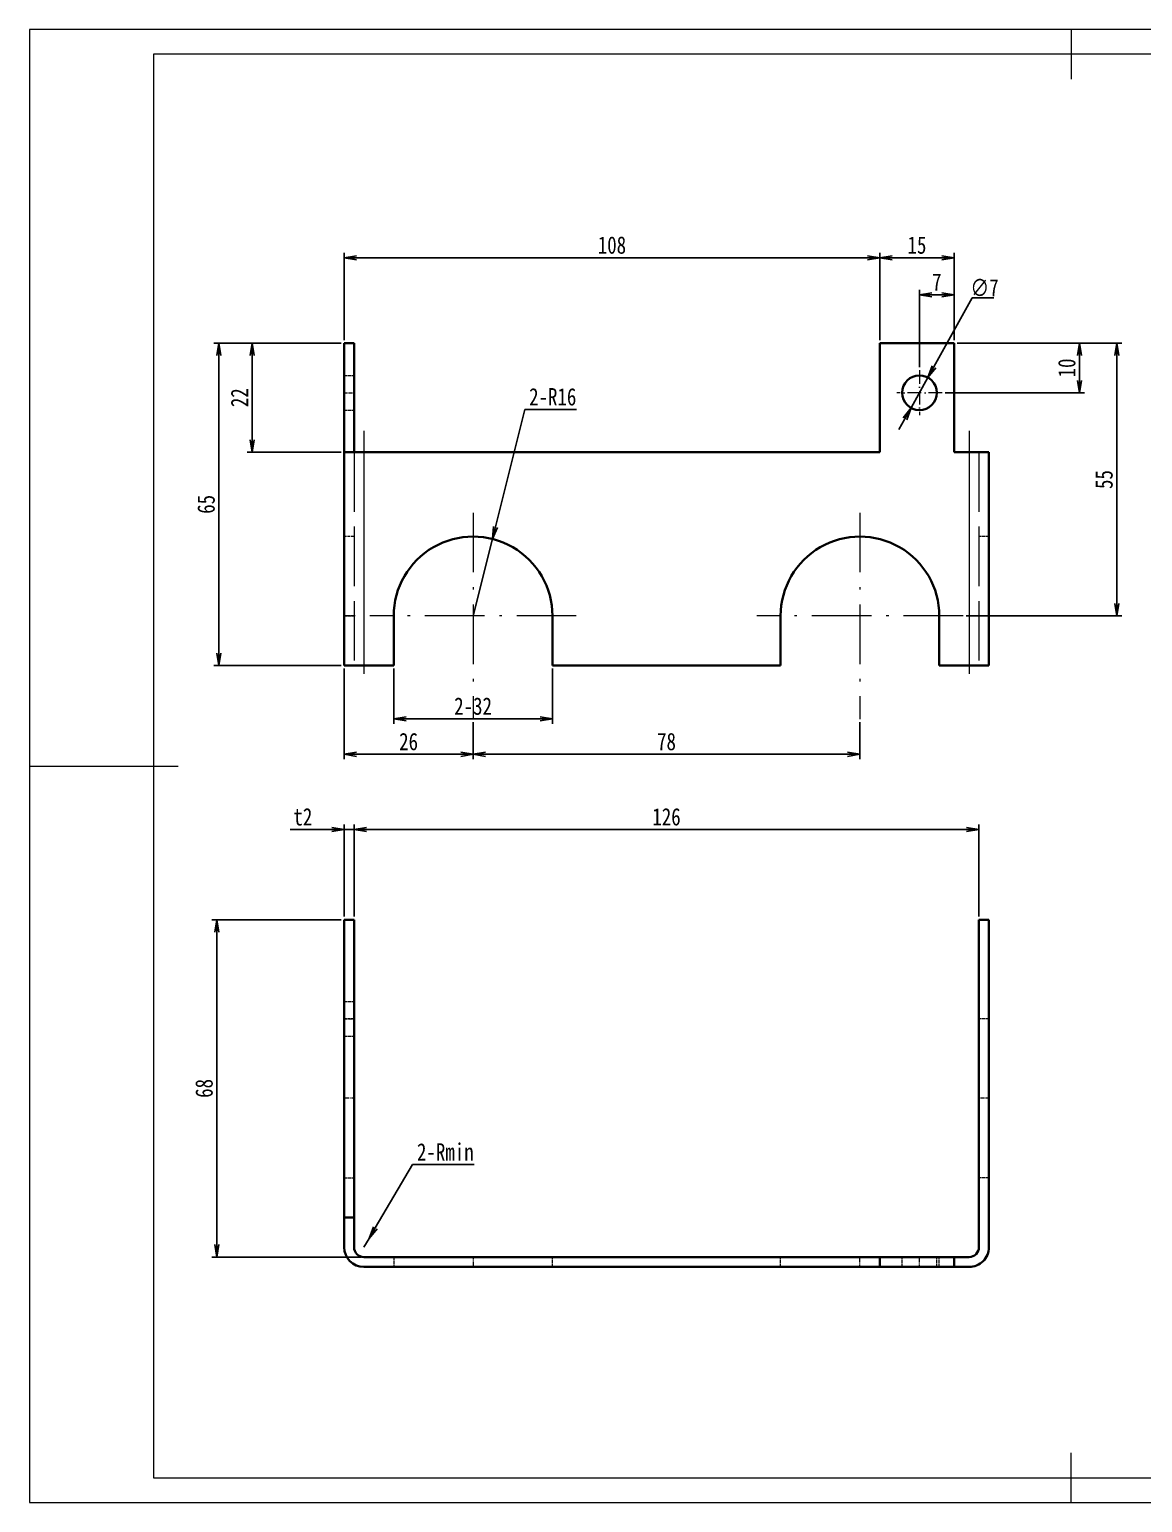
# Model space of a CAD drawing. Header units: millimetres. Extents: x -15766 to 80009, y -9701 to 15159.
# Drawn here: x 6592.2 to 6816.6, y 13253.7 to 13550.7 of the extents above; entities that cross this region are included whole.
import ezdxf

# ---------------------------------------------------------------- set-up
doc = ezdxf.new("R2010")
doc.units = ezdxf.units.MM
for name, pattern in [('CENTER-HOKUTO_1', [16, 13, -1, 1, -1]), ('DASHDOT', [18.5, 12, -3, 0.5, -3]), ('DASHED', [15, 12, -3]), ('HIDDEN-HOKUTO_1', [2, 1, -1])]:
    doc.linetypes.add(name, pattern=pattern)
doc.layers.get('DEFPOINTS').update_dxf_attribs({"lineweight": 18})
for name, color, linetype, lineweight in [('AM_7', 2, 'CENTER-HOKUTO_1', 18), ('AM_HID', 1, 'HIDDEN-HOKUTO_1', 18), ('AM_VIS', 7, 'Continuous', 18), ('CDRAFT0', 7, 'Continuous', 18), ('title_frame', 7, 'Continuous', 18), ('word_dim', 9, 'Continuous', 18), ('粗实线层_1', 7, 'Continuous', 15)]:
    doc.layers.add(name, color=color, linetype=linetype, lineweight=lineweight)
doc.styles.add('DIM', font='', dxfattribs={"width": 0.8})
doc.styles.get('DIM').set_extended_font_data('NSimSun')
doc.dimstyles.new('1-1$0', dxfattribs={"dimtxt": 3.5, "dimasz": 2.5, "dimexe": 1, "dimexo": 0.625, "dimgap": 0.8, "dimtad": 1, "dimdsep": 46, "dimtxsty": 'DIM', "dimblk": 'OPEN', "dimcen": 0, "dimdle": 5, "dimclrd": 256, "dimclre": 256, "dimclrt": 3, "dimazin": 3, "dimtfac": 0.5, "dimtmove": 0, "dimatfit": 3, "dimldrblk": 'OPEN', "dimfxl": 0, "dimtolj": 1, "dimarcsym": 0})
doc.dimstyles.new('1-1$3', dxfattribs={"dimtxt": 3.5, "dimasz": 2.5, "dimexe": 1, "dimexo": 0.625, "dimgap": 0.3, "dimtad": 1, "dimtih": 1, "dimtoh": 1, "dimdsep": 46, "dimtxsty": 'DIM', "dimblk": 'OPEN', "dimcen": 0, "dimdle": 5, "dimclrd": 256, "dimclre": 256, "dimclrt": 3, "dimazin": 3, "dimtfac": 0.5, "dimtmove": 0, "dimatfit": 3, "dimldrblk": 'OPEN', "dimfxl": 0, "dimtolj": 1, "dimarcsym": 0})
doc.dimstyles.new('1-1$4', dxfattribs={"dimtxt": 3.5, "dimasz": 2.5, "dimexe": 1, "dimexo": 0.625, "dimgap": 0.8, "dimtad": 1, "dimtih": 1, "dimtoh": 1, "dimzin": 12, "dimdsep": 46, "dimtxsty": 'DIM', "dimblk": 'OPEN', "dimcen": 0, "dimdle": 5, "dimclrd": 256, "dimclre": 256, "dimclrt": 3, "dimazin": 3, "dimtfac": 0.5, "dimtmove": 0, "dimatfit": 3, "dimldrblk": 'OPEN', "dimfxl": 0, "dimtolj": 1, "dimarcsym": 0})

# ---------------------------------------------------------------- blocks, each defined once
blk = doc.blocks.new('*X586')
at = {"layer": 'CDRAFT0'}
for p, q in [((420, 297), (0, 297)), ((0, 297), (0, 0)), ((0, 0), (420, 0))]:
    blk.add_line(p, q, dxfattribs=at)
at = {"layer": '粗实线层_1'}
for p, q in [((210, 297), (210, 287)), ((415, 292), (25, 292)), ((25, 292), (25, 5)), ((0, 148.5), (30, 148.5)), ((210, 0), (210, 10)), ((25, 5), (415, 5))]:
    blk.add_line(p, q, dxfattribs=at)
blk = doc.blocks.new('_OPEN')
at = {"color": 0, "linetype": 'ByBlock', "lineweight": -2}
for p, q in [((-1, 0.166667), (0, 0)), ((-1, -0.166667), (0, 0)), ((0, 0), (-1, 0))]:
    blk.add_line(p, q, dxfattribs=at)
blk = doc.blocks.new('*D866')
at = {"layer": 'DEFPOINTS', "color": 0, "transparency": 16777216}
for p in [(6655.67, 13371.23), (6630, 13303.23), (6659.67, 13303.23)]:
    blk.add_point(p, dxfattribs=at)
at = {"layer": 'word_dim', "linetype": 'Continuous', "lineweight": -2, "transparency": 16777216}
for p, q in [((6655.05, 13371.23), (6629, 13371.23)), ((6630, 13368.73), (6630, 13305.73)), ((6659.05, 13303.23), (6629, 13303.23))]:
    blk.add_line(p, q, dxfattribs=at)
at = {"layer": 'word_dim', "lineweight": -2, "transparency": 16777216, "xscale": 2.5, "yscale": 2.5, "zscale": 2.5}
for p, rotation in [((6630, 13371.23), 90), ((6630, 13303.23), 270)]:
    blk.add_blockref('_OPEN', p, dxfattribs=dict(at, rotation=rotation))
at = {"layer": 'word_dim', "color": 3, "transparency": 16777216, "insert": (6627.45, 13337.23), "char_height": 3.5, "attachment_point": 5, "rotation": 90, "style": 'DIM'}
blk.add_mtext('\\A1;68', dxfattribs=at)
blk = doc.blocks.new('*D867')
at = {"layer": 'DEFPOINTS', "color": 0, "transparency": 16777216}
for p in [(6657.67, 13389.42), (6655.67, 13371.23), (6657.67, 13371.23)]:
    blk.add_point(p, dxfattribs=at)
at = {"layer": 'word_dim', "linetype": 'Continuous', "lineweight": -2, "transparency": 16777216}
for p, q in [((6653.17, 13389.42), (6644.8, 13389.42)), ((6655.67, 13371.86), (6655.67, 13390.42)), ((6657.67, 13389.42), (6655.67, 13389.42)), ((6657.67, 13371.86), (6657.67, 13390.42)), ((6660.17, 13389.42), (6662.67, 13389.42))]:
    blk.add_line(p, q, dxfattribs=at)
at = {"layer": 'word_dim', "lineweight": -2, "transparency": 16777216, "xscale": 2.5, "yscale": 2.5, "zscale": 2.5}
blk.add_blockref('_OPEN', (6655.67, 13389.42), dxfattribs=at)
at = {"layer": 'word_dim', "lineweight": -2, "transparency": 16777216, "xscale": 2.5, "yscale": 2.5, "zscale": 2.5, "rotation": 180}
blk.add_blockref('_OPEN', (6657.67, 13389.42), dxfattribs=at)
at = {"layer": 'word_dim', "color": 3, "transparency": 16777216, "insert": (6647.35, 13391.97), "char_height": 3.5, "attachment_point": 5, "style": 'DIM'}
blk.add_mtext('\\A1;t2', dxfattribs=at)
blk = doc.blocks.new('*D868')
at = {"layer": 'DEFPOINTS', "color": 0, "transparency": 16777216}
for p in [(6783.67, 13389.42), (6657.67, 13371.23), (6783.67, 13371.23)]:
    blk.add_point(p, dxfattribs=at)
at = {"layer": 'word_dim', "linetype": 'Continuous', "lineweight": -2, "transparency": 16777216}
for p, q in [((6657.67, 13371.86), (6657.67, 13390.42)), ((6660.17, 13389.42), (6781.17, 13389.42)), ((6783.67, 13371.86), (6783.67, 13390.42))]:
    blk.add_line(p, q, dxfattribs=at)
at = {"layer": 'word_dim', "lineweight": -2, "transparency": 16777216, "xscale": 2.5, "yscale": 2.5, "zscale": 2.5, "rotation": 180}
blk.add_blockref('_OPEN', (6657.67, 13389.42), dxfattribs=at)
at = {"layer": 'word_dim', "lineweight": -2, "transparency": 16777216, "xscale": 2.5, "yscale": 2.5, "zscale": 2.5}
blk.add_blockref('_OPEN', (6783.67, 13389.42), dxfattribs=at)
at = {"layer": 'word_dim', "color": 3, "transparency": 16777216, "insert": (6720.67, 13391.97), "char_height": 3.5, "attachment_point": 5, "style": 'DIM'}
blk.add_mtext('\\A1;126', dxfattribs=at)
blk = doc.blocks.new('*D627')
at = {"layer": 'DEFPOINTS', "color": 0, "transparency": 16777216}
for p in [(6660.69, 13306.96), (6659.67, 13305.23)]:
    blk.add_point(p, dxfattribs=at)
at = {"layer": 'word_dim', "linetype": 'Continuous', "lineweight": -2, "transparency": 16777216}
for p, q in [((6669.43, 13321.87), (6661.95, 13309.11)), ((6681.88, 13321.87), (6669.43, 13321.87)), ((6659.67, 13305.23), (6660.69, 13306.96))]:
    blk.add_line(p, q, dxfattribs=at)
at = {"layer": 'word_dim', "lineweight": -2, "transparency": 16777216, "xscale": 2.5, "yscale": 2.5, "zscale": 2.5, "rotation": 239.6135196290351}
blk.add_blockref('_OPEN', (6660.69, 13306.96), dxfattribs=at)
at = {"layer": 'word_dim', "color": 3, "transparency": 16777216, "insert": (6676.07, 13324.42), "char_height": 3.5, "attachment_point": 5, "style": 'DIM'}
blk.add_mtext('\\A1;2-Rmin', dxfattribs=at)
blk = doc.blocks.new('*D869')
at = {"layer": 'DEFPOINTS', "color": 0, "transparency": 16777216}
for p in [(6630.41, 13487.49), (6655.67, 13487.49), (6655.67, 13422.49)]:
    blk.add_point(p, dxfattribs=at)
at = {"layer": 'word_dim', "linetype": 'Continuous', "lineweight": -2, "transparency": 16777216}
for p, q in [((6655.05, 13487.49), (6629.41, 13487.49)), ((6630.41, 13424.99), (6630.41, 13484.99)), ((6655.05, 13422.49), (6629.41, 13422.49))]:
    blk.add_line(p, q, dxfattribs=at)
at = {"layer": 'word_dim', "lineweight": -2, "transparency": 16777216, "xscale": 2.5, "yscale": 2.5, "zscale": 2.5}
for p, rotation in [((6630.41, 13487.49), 90), ((6630.41, 13422.49), 270)]:
    blk.add_blockref('_OPEN', p, dxfattribs=dict(at, rotation=rotation))
at = {"layer": 'word_dim', "color": 3, "transparency": 16777216, "insert": (6627.86, 13454.99), "char_height": 3.5, "attachment_point": 5, "rotation": 90, "style": 'DIM'}
blk.add_mtext('\\A1;65', dxfattribs=at)
blk = doc.blocks.new('*D870')
at = {"layer": 'DEFPOINTS', "color": 0, "transparency": 16777216}
for p in [(6655.67, 13487.49), (6637.13, 13465.49), (6655.67, 13465.49)]:
    blk.add_point(p, dxfattribs=at)
at = {"layer": 'word_dim', "linetype": 'Continuous', "lineweight": -2, "transparency": 16777216}
for p, q in [((6655.05, 13487.49), (6636.13, 13487.49)), ((6637.13, 13484.99), (6637.13, 13467.99)), ((6655.05, 13465.49), (6636.13, 13465.49))]:
    blk.add_line(p, q, dxfattribs=at)
at = {"layer": 'word_dim', "lineweight": -2, "transparency": 16777216, "xscale": 2.5, "yscale": 2.5, "zscale": 2.5}
for p, rotation in [((6637.13, 13487.49), 90), ((6637.13, 13465.49), 270)]:
    blk.add_blockref('_OPEN', p, dxfattribs=dict(at, rotation=rotation))
at = {"layer": 'word_dim', "color": 3, "transparency": 16777216, "insert": (6634.58, 13476.49), "char_height": 3.5, "attachment_point": 5, "rotation": 90, "style": 'DIM'}
blk.add_mtext('\\A1;22', dxfattribs=at)
blk = doc.blocks.new('*D871')
at = {"layer": 'DEFPOINTS', "color": 0, "transparency": 16777216}
for p in [(6763.67, 13504.69), (6655.67, 13487.49), (6763.67, 13487.49)]:
    blk.add_point(p, dxfattribs=at)
at = {"layer": 'word_dim', "linetype": 'Continuous', "lineweight": -2, "transparency": 16777216}
for p, q in [((6655.67, 13488.12), (6655.67, 13505.69)), ((6658.17, 13504.69), (6761.17, 13504.69)), ((6763.67, 13488.12), (6763.67, 13505.69))]:
    blk.add_line(p, q, dxfattribs=at)
at = {"layer": 'word_dim', "lineweight": -2, "transparency": 16777216, "xscale": 2.5, "yscale": 2.5, "zscale": 2.5, "rotation": 180}
blk.add_blockref('_OPEN', (6655.67, 13504.69), dxfattribs=at)
at = {"layer": 'word_dim', "lineweight": -2, "transparency": 16777216, "xscale": 2.5, "yscale": 2.5, "zscale": 2.5}
blk.add_blockref('_OPEN', (6763.67, 13504.69), dxfattribs=at)
at = {"layer": 'word_dim', "color": 3, "transparency": 16777216, "insert": (6709.67, 13507.24), "char_height": 3.5, "attachment_point": 5, "style": 'DIM'}
blk.add_mtext('\\A1;108', dxfattribs=at)
blk = doc.blocks.new('*D872')
at = {"layer": 'DEFPOINTS', "color": 0, "transparency": 16777216}
for p in [(6778.67, 13504.69), (6763.67, 13487.49), (6778.67, 13487.49)]:
    blk.add_point(p, dxfattribs=at)
at = {"layer": 'word_dim', "linetype": 'Continuous', "lineweight": -2, "transparency": 16777216}
for p, q in [((6763.67, 13488.12), (6763.67, 13505.69)), ((6766.17, 13504.69), (6776.17, 13504.69)), ((6778.67, 13488.12), (6778.67, 13505.69))]:
    blk.add_line(p, q, dxfattribs=at)
at = {"layer": 'word_dim', "lineweight": -2, "transparency": 16777216, "xscale": 2.5, "yscale": 2.5, "zscale": 2.5, "rotation": 180}
blk.add_blockref('_OPEN', (6763.67, 13504.69), dxfattribs=at)
at = {"layer": 'word_dim', "lineweight": -2, "transparency": 16777216, "xscale": 2.5, "yscale": 2.5, "zscale": 2.5}
blk.add_blockref('_OPEN', (6778.67, 13504.69), dxfattribs=at)
at = {"layer": 'word_dim', "color": 3, "transparency": 16777216, "insert": (6771.17, 13507.24), "char_height": 3.5, "attachment_point": 5, "style": 'DIM'}
blk.add_mtext('\\A1;15', dxfattribs=at)
blk = doc.blocks.new('*D873')
at = {"layer": 'DEFPOINTS', "color": 0, "transparency": 16777216}
for p in [(6778.67, 13487.49), (6776.22, 13477.49), (6803.94, 13477.49)]:
    blk.add_point(p, dxfattribs=at)
at = {"layer": 'word_dim', "linetype": 'Continuous', "lineweight": -2, "transparency": 16777216}
for p, q in [((6779.3, 13487.49), (6804.94, 13487.49)), ((6803.94, 13484.99), (6803.94, 13479.99)), ((6776.85, 13477.49), (6804.94, 13477.49))]:
    blk.add_line(p, q, dxfattribs=at)
at = {"layer": 'word_dim', "lineweight": -2, "transparency": 16777216, "xscale": 2.5, "yscale": 2.5, "zscale": 2.5}
for p, rotation in [((6803.94, 13487.49), 90), ((6803.94, 13477.49), 270)]:
    blk.add_blockref('_OPEN', p, dxfattribs=dict(at, rotation=rotation))
at = {"layer": 'word_dim', "color": 3, "transparency": 16777216, "insert": (6801.39, 13482.49), "char_height": 3.5, "attachment_point": 5, "rotation": 90, "style": 'DIM'}
blk.add_mtext('\\A1;10', dxfattribs=at)
blk = doc.blocks.new('*D874')
at = {"layer": 'DEFPOINTS', "color": 0, "transparency": 16777216}
for p in [(6771.67, 13497.24), (6778.67, 13487.49), (6771.67, 13482.04)]:
    blk.add_point(p, dxfattribs=at)
at = {"layer": 'word_dim', "linetype": 'Continuous', "lineweight": -2, "transparency": 16777216}
for p, q in [((6771.67, 13482.67), (6771.67, 13498.24)), ((6776.17, 13497.24), (6774.17, 13497.24)), ((6778.67, 13488.12), (6778.67, 13498.24))]:
    blk.add_line(p, q, dxfattribs=at)
at = {"layer": 'word_dim', "lineweight": -2, "transparency": 16777216, "xscale": 2.5, "yscale": 2.5, "zscale": 2.5, "rotation": 180}
blk.add_blockref('_OPEN', (6771.67, 13497.24), dxfattribs=at)
at = {"layer": 'word_dim', "lineweight": -2, "transparency": 16777216, "xscale": 2.5, "yscale": 2.5, "zscale": 2.5}
blk.add_blockref('_OPEN', (6778.67, 13497.24), dxfattribs=at)
at = {"layer": 'word_dim', "color": 3, "transparency": 16777216, "insert": (6775.17, 13499.79), "char_height": 3.5, "attachment_point": 5, "style": 'DIM'}
blk.add_mtext('\\A1;7', dxfattribs=at)
blk = doc.blocks.new('*D875')
at = {"layer": 'DEFPOINTS', "color": 0, "transparency": 16777216}
for p in [(6655.67, 13422.49), (6681.67, 13411.69), (6681.67, 13404.59)]:
    blk.add_point(p, dxfattribs=at)
at = {"layer": 'word_dim', "linetype": 'Continuous', "lineweight": -2, "transparency": 16777216}
for p, q in [((6655.67, 13421.87), (6655.67, 13403.59)), ((6681.67, 13411.07), (6681.67, 13403.59)), ((6658.17, 13404.59), (6679.17, 13404.59))]:
    blk.add_line(p, q, dxfattribs=at)
at = {"layer": 'word_dim', "lineweight": -2, "transparency": 16777216, "xscale": 2.5, "yscale": 2.5, "zscale": 2.5, "rotation": 180}
blk.add_blockref('_OPEN', (6655.67, 13404.59), dxfattribs=at)
at = {"layer": 'word_dim', "lineweight": -2, "transparency": 16777216, "xscale": 2.5, "yscale": 2.5, "zscale": 2.5}
blk.add_blockref('_OPEN', (6681.67, 13404.59), dxfattribs=at)
at = {"layer": 'word_dim', "color": 3, "transparency": 16777216, "insert": (6668.67, 13407.14), "char_height": 3.5, "attachment_point": 5, "style": 'DIM'}
blk.add_mtext('\\A1;26', dxfattribs=at)
blk = doc.blocks.new('*D876')
at = {"layer": 'DEFPOINTS', "color": 0, "transparency": 16777216}
for p in [(6681.67, 13411.69), (6759.67, 13411.69), (6759.67, 13404.59)]:
    blk.add_point(p, dxfattribs=at)
at = {"layer": 'word_dim', "linetype": 'Continuous', "lineweight": -2, "transparency": 16777216}
for p, q in [((6681.67, 13411.07), (6681.67, 13403.59)), ((6759.67, 13411.07), (6759.67, 13403.59)), ((6684.17, 13404.59), (6757.17, 13404.59))]:
    blk.add_line(p, q, dxfattribs=at)
at = {"layer": 'word_dim', "lineweight": -2, "transparency": 16777216, "xscale": 2.5, "yscale": 2.5, "zscale": 2.5, "rotation": 180}
blk.add_blockref('_OPEN', (6681.67, 13404.59), dxfattribs=at)
at = {"layer": 'word_dim', "lineweight": -2, "transparency": 16777216, "xscale": 2.5, "yscale": 2.5, "zscale": 2.5}
blk.add_blockref('_OPEN', (6759.67, 13404.59), dxfattribs=at)
at = {"layer": 'word_dim', "color": 3, "transparency": 16777216, "insert": (6720.67, 13407.14), "char_height": 3.5, "attachment_point": 5, "style": 'DIM'}
blk.add_mtext('\\A1;78', dxfattribs=at)
blk = doc.blocks.new('*D877')
at = {"layer": 'DEFPOINTS', "color": 0, "transparency": 16777216}
for p in [(6778.67, 13487.49), (6780.47, 13432.49), (6811.45, 13432.49)]:
    blk.add_point(p, dxfattribs=at)
at = {"layer": 'word_dim', "linetype": 'Continuous', "lineweight": -2, "transparency": 16777216}
for p, q in [((6779.3, 13487.49), (6812.45, 13487.49)), ((6811.45, 13484.99), (6811.45, 13434.99)), ((6781.1, 13432.49), (6812.45, 13432.49))]:
    blk.add_line(p, q, dxfattribs=at)
at = {"layer": 'word_dim', "lineweight": -2, "transparency": 16777216, "xscale": 2.5, "yscale": 2.5, "zscale": 2.5}
for p, rotation in [((6811.45, 13487.49), 90), ((6811.45, 13432.49), 270)]:
    blk.add_blockref('_OPEN', p, dxfattribs=dict(at, rotation=rotation))
at = {"layer": 'word_dim', "color": 3, "transparency": 16777216, "insert": (6808.9, 13459.99), "char_height": 3.5, "attachment_point": 5, "rotation": 90, "style": 'DIM'}
blk.add_mtext('\\A1;55', dxfattribs=at)
blk = doc.blocks.new('*D884')
at = {"layer": 'DEFPOINTS', "color": 0, "transparency": 16777216}
for p in [(6665.67, 13422.49), (6697.67, 13422.49), (6697.67, 13411.73)]:
    blk.add_point(p, dxfattribs=at)
at = {"layer": 'word_dim', "linetype": 'Continuous', "lineweight": -2, "transparency": 16777216}
for p, q in [((6665.67, 13421.87), (6665.67, 13410.73)), ((6697.67, 13421.87), (6697.67, 13410.73)), ((6668.17, 13411.73), (6695.17, 13411.73))]:
    blk.add_line(p, q, dxfattribs=at)
at = {"layer": 'word_dim', "lineweight": -2, "transparency": 16777216, "xscale": 2.5, "yscale": 2.5, "zscale": 2.5, "rotation": 180}
blk.add_blockref('_OPEN', (6665.67, 13411.73), dxfattribs=at)
at = {"layer": 'word_dim', "lineweight": -2, "transparency": 16777216, "xscale": 2.5, "yscale": 2.5, "zscale": 2.5}
blk.add_blockref('_OPEN', (6697.67, 13411.73), dxfattribs=at)
at = {"layer": 'word_dim', "color": 3, "transparency": 16777216, "insert": (6681.67, 13414.28), "char_height": 3.5, "attachment_point": 5, "style": 'DIM'}
blk.add_mtext('\\A1;2-32', dxfattribs=at)
blk = doc.blocks.new('*D628')
at = {"layer": 'DEFPOINTS', "color": 0, "transparency": 16777216}
for p in [(6685.57, 13448.01), (6681.67, 13432.49)]:
    blk.add_point(p, dxfattribs=at)
at = {"layer": 'word_dim', "linetype": 'Continuous', "lineweight": -2, "transparency": 16777216}
for p, q in [((6692.12, 13474.1), (6686.18, 13450.44)), ((6702.5, 13474.1), (6692.12, 13474.1)), ((6681.67, 13432.49), (6685.57, 13448.01))]:
    blk.add_line(p, q, dxfattribs=at)
at = {"layer": 'word_dim', "lineweight": -2, "transparency": 16777216, "xscale": 2.5, "yscale": 2.5, "zscale": 2.5, "rotation": 255.8997780886019}
blk.add_blockref('_OPEN', (6685.57, 13448.01), dxfattribs=at)
at = {"layer": 'word_dim', "color": 3, "transparency": 16777216, "insert": (6697.73, 13476.65), "char_height": 3.5, "attachment_point": 5, "style": 'DIM'}
blk.add_mtext('\\A1;2-R16', dxfattribs=at)
blk = doc.blocks.new('*D885')
at = {"layer": 'DEFPOINTS', "color": 0, "transparency": 16777216}
for p in [(6773.38, 13480.55), (6769.97, 13474.44)]:
    blk.add_point(p, dxfattribs=at)
at = {"layer": 'word_dim', "linetype": 'Continuous', "lineweight": -2, "transparency": 16777216}
for p, q in [((6782.33, 13496.61), (6774.6, 13482.73)), ((6786.64, 13496.61), (6782.33, 13496.61)), ((6769.97, 13474.44), (6773.38, 13480.55)), ((6768.75, 13472.25), (6767.53, 13470.07))]:
    blk.add_line(p, q, dxfattribs=at)
at = {"layer": 'word_dim', "lineweight": -2, "transparency": 16777216, "xscale": 2.5, "yscale": 2.5, "zscale": 2.5}
for p, rotation in [((6773.38, 13480.55), 240.8537079796354), ((6769.97, 13474.44), 60.85370797963542)]:
    blk.add_blockref('_OPEN', p, dxfattribs=dict(at, rotation=rotation))
at = {"layer": 'word_dim', "color": 3, "transparency": 16777216, "insert": (6784.79, 13498.66), "char_height": 3.5, "attachment_point": 5, "style": 'DIM'}
blk.add_mtext('\\A1;∅7', dxfattribs=at)

msp = doc.modelspace()

# ---------------------------------------------------------------- linework, layer by layer
at = {"color": 7, "lineweight": 13}
for p, q in [((6659.67407, 13465.49376), (6659.67407, 13422.49376)), ((6781.67407, 13465.49376), (6781.67407, 13422.49376))]:
    msp.add_line(p, q, dxfattribs=at)
at = {"layer": 'AM_7', "linetype": 'DASHDOT', "lineweight": 13, "ltscale": 0.227502}
msp.add_line((6771.67407, 13482.04381), (6771.67407, 13472.94371), dxfattribs=at)
at = {"layer": 'AM_7', "linetype": 'DASHDOT', "lineweight": 13, "ltscale": 0.06001}
for p, q in [((6655.47387, 13477.49376), (6657.87427, 13477.49376)), ((6655.47387, 13351.23021), (6657.87427, 13351.23021)), ((6681.67407, 13303.43016), (6681.67407, 13301.02977))]:
    msp.add_line(p, q, dxfattribs=at)
at = {"layer": 'AM_7', "linetype": 'DASHDOT', "lineweight": 13, "ltscale": 0.22749}
msp.add_line((6776.22387, 13477.49376), (6767.12427, 13477.49376), dxfattribs=at)
at = {"layer": 'AM_7', "linetype": 'DASHDOT', "lineweight": 13}
for p, q in [((6659.67407, 13469.79381), (6659.67407, 13418.19322)), ((6781.67407, 13469.79381), (6781.67407, 13418.19322)), ((6681.67407, 13453.29375), (6681.67407, 13411.69377)), ((6759.67407, 13453.29375), (6759.67407, 13411.69377)), ((6702.47387, 13432.49376), (6660.87427, 13432.49376)), ((6780.47387, 13432.49376), (6738.87427, 13432.49376))]:
    msp.add_line(p, q, dxfattribs=at)
at = {"layer": 'AM_7', "linetype": 'DASHDOT', "lineweight": 13, "ltscale": 0.060022}
for p, q in [((6657.87427, 13432.49376), (6655.47339, 13432.49376)), ((6785.87427, 13432.49376), (6783.47339, 13432.49376)), ((6657.87427, 13335.23021), (6655.47339, 13335.23021)), ((6785.87427, 13335.23021), (6783.47339, 13335.23021))]:
    msp.add_line(p, q, dxfattribs=at)
at = {"layer": 'AM_7', "linetype": 'DASHDOT', "lineweight": 13, "ltscale": 0.059998}
for p, q in [((6759.67407, 13301.03026), (6759.67407, 13303.43016)), ((6771.67407, 13301.03026), (6771.67407, 13303.43016))]:
    msp.add_line(p, q, dxfattribs=at)
at = {"layer": 'AM_HID', "linetype": 'DASHED', "lineweight": 13, "ltscale": 0.05}
for p, q in [((6655.67407, 13480.99376), (6657.67407, 13480.99376)), ((6655.67407, 13473.99376), (6657.67407, 13473.99376)), ((6657.67407, 13448.49376), (6655.67407, 13448.49376)), ((6785.67407, 13448.49376), (6783.67407, 13448.49376)), ((6655.67407, 13432.49376), (6657.67407, 13432.49376)), ((6657.67407, 13432.49376), (6655.67407, 13432.49376)), ((6785.67407, 13432.49376), (6783.67407, 13432.49376)), ((6785.67407, 13432.49376), (6783.67407, 13432.49376)), ((6655.67407, 13354.73021), (6657.67407, 13354.73021)), ((6657.67407, 13351.23021), (6655.67407, 13351.23021)), ((6785.67407, 13351.23021), (6783.67407, 13351.23021)), ((6655.67407, 13347.73021), (6657.67407, 13347.73021)), ((6655.67407, 13319.23021), (6657.67407, 13319.23021)), ((6785.67407, 13319.23021), (6783.67407, 13319.23021)), ((6665.67407, 13303.23021), (6665.67407, 13301.23021)), ((6697.67407, 13301.23021), (6697.67407, 13303.23021)), ((6743.67407, 13301.23021), (6743.67407, 13303.23021)), ((6768.17407, 13301.23021), (6768.17407, 13303.23021)), ((6775.17407, 13301.23021), (6775.17407, 13303.23021)), ((6775.67407, 13301.23021), (6775.67407, 13303.23021))]:
    msp.add_line(p, q, dxfattribs=at)
at = {"layer": 'AM_HID', "linetype": 'DASHED', "lineweight": 13}
for p, q in [((6657.67407, 13465.49376), (6657.67407, 13422.49376)), ((6659.67407, 13465.49376), (6659.67407, 13422.49376)), ((6781.67407, 13465.49376), (6781.67407, 13422.49376)), ((6783.67407, 13465.49376), (6783.67407, 13422.49376))]:
    msp.add_line(p, q, dxfattribs=at)
at = {"layer": 'AM_VIS', "lineweight": 35}
for p, q in [((6655.67407, 13487.49376), (6655.67407, 13465.49376)), ((6657.67407, 13487.49376), (6657.67407, 13465.49376)), ((6763.67407, 13487.49376), (6763.67407, 13465.49376)), ((6778.67407, 13465.49376), (6778.67407, 13487.49376)), ((6655.67407, 13465.49376), (6655.67407, 13422.49376)), ((6763.67407, 13465.49376), (6659.67407, 13465.49376)), ((6785.67407, 13465.49376), (6785.67407, 13422.49376)), ((6697.67407, 13422.49376), (6743.67407, 13422.49376)), ((6655.67407, 13311.23021), (6655.67407, 13371.23021)), ((6657.67407, 13311.23021), (6657.67407, 13371.23021)), ((6783.67407, 13305.23021), (6783.67407, 13371.23021)), ((6785.67407, 13371.23021), (6785.67407, 13305.23021)), ((6659.67407, 13303.23021), (6763.67407, 13303.23021)), ((6763.67407, 13301.23021), (6659.67407, 13301.23021))]:
    msp.add_line(p, q, dxfattribs=at)
at = {"layer": 'AM_VIS', "lineweight": 35, "ltscale": 0.05}
for p, q in [((6655.67407, 13487.49376), (6657.67407, 13487.49376)), ((6657.67407, 13371.23021), (6655.67407, 13371.23021)), ((6783.67407, 13371.23021), (6785.67407, 13371.23021)), ((6655.67407, 13311.23021), (6657.67407, 13311.23021)), ((6763.67407, 13301.23021), (6763.67407, 13303.23021)), ((6778.67407, 13301.23021), (6778.67407, 13303.23021))]:
    msp.add_line(p, q, dxfattribs=at)
at = {"layer": 'AM_VIS', "lineweight": 35, "ltscale": 0.375}
for p, q in [((6763.67407, 13487.49376), (6778.67407, 13487.49376)), ((6763.67407, 13303.23021), (6778.67407, 13303.23021)), ((6763.67407, 13301.23021), (6778.67407, 13301.23021))]:
    msp.add_line(p, q, dxfattribs=at)
at = {"layer": 'AM_VIS', "lineweight": 35, "ltscale": 0.1}
for p, q in [((6655.67407, 13465.49376), (6659.67407, 13465.49376)), ((6781.67407, 13465.49376), (6785.67407, 13465.49376)), ((6659.67407, 13422.49376), (6655.67407, 13422.49376)), ((6781.67407, 13422.49376), (6785.67407, 13422.49376))]:
    msp.add_line(p, q, dxfattribs=at)
at = {"layer": 'AM_VIS', "lineweight": 35, "ltscale": 0.075}
for p, q in [((6781.67407, 13465.49376), (6778.67407, 13465.49376)), ((6778.67407, 13303.23021), (6781.67407, 13303.23021)), ((6781.67407, 13301.23021), (6778.67407, 13301.23021))]:
    msp.add_line(p, q, dxfattribs=at)
at = {"layer": 'AM_VIS', "lineweight": 35, "ltscale": 0.25}
for p, q in [((6665.67407, 13422.49376), (6665.67407, 13432.49376)), ((6697.67407, 13432.49376), (6697.67407, 13422.49376)), ((6743.67407, 13432.49376), (6743.67407, 13422.49376)), ((6775.67407, 13422.49376), (6775.67407, 13432.49376))]:
    msp.add_line(p, q, dxfattribs=at)
at = {"layer": 'AM_VIS', "lineweight": 35, "ltscale": 0.15}
for p, q in [((6659.67407, 13422.49376), (6665.67407, 13422.49376)), ((6775.67407, 13422.49376), (6781.67407, 13422.49376)), ((6655.67407, 13305.23021), (6655.67407, 13311.23021)), ((6657.67407, 13305.23021), (6657.67407, 13311.23021))]:
    msp.add_line(p, q, dxfattribs=at)
at = {"layer": 'AM_VIS', "lineweight": 35}
msp.add_circle((6771.67407, 13477.49376), 3.5, dxfattribs=at)
for centre, radius, start, end in [((6681.67407, 13432.49376), 16, 0, 180.000005), ((6759.67407, 13432.49376), 16, 0, 180.000005), ((6659.67407, 13305.23021), 4, 180.000005, 269.999997), ((6659.67407, 13305.23021), 2, 180.000005, 269.999997), ((6781.67407, 13305.23021), 2, 269.999997, 0), ((6781.67407, 13305.23021), 4, 269.999997, 0)]:
    msp.add_arc(centre, radius, start, end, dxfattribs=at)

# ---------------------------------------------------------------- block references
at = {"layer": 'title_frame'}
msp.add_blockref('*X586', (6592.23065, 13253.73384), dxfattribs=at)

# ---------------------------------------------------------------- dimensions: what is measured, and where the dimension line sits
at = {"layer": 'word_dim', "color": 3}
dim = msp.add_linear_dim(base=(6763.67407, 13504.68506), p1=(6655.67407, 13487.49376), p2=(6763.67407, 13487.49376), dimstyle='1-1$0', dxfattribs=at)
dim.commit()
dim.dimension.update_dxf_attribs({"geometry": '*D871', "text_midpoint": (6709.67407, 13504.68506), "dimtype": 160})
for base, p1, p2, picture, middle in [((6778.67407, 13504.68506), (6763.67407, 13487.49376), (6778.67407, 13487.49376), '*D872', (6771.17407, 13507.23506)), ((6771.67407, 13497.24401), (6778.67407, 13487.49376), (6771.67407, 13482.04381), '*D874', (6775.17407, 13499.79401)), ((6681.67407, 13404.58538), (6655.67407, 13422.49376), (6681.67407, 13411.69377), '*D875', (6668.67407, 13407.13538)), ((6759.67407, 13404.58538), (6681.67407, 13411.69377), (6759.67407, 13411.69377), '*D876', (6720.67407, 13407.13538)), ((6783.67407, 13389.4173), (6657.67407, 13371.23021), (6783.67407, 13371.23021), '*D868', (6720.67407, 13391.9673))]:
    dim = msp.add_linear_dim(base=base, p1=p1, p2=p2, dimstyle='1-1$0', dxfattribs=at)
    dim.commit()
    dim.dimension.update_dxf_attribs({"geometry": picture, "text_midpoint": middle})
dim = msp.add_diameter_dim_2p(p1=(6769.96943, 13474.43693), p2=(6773.37871, 13480.55059), dimstyle='1-1$3', dxfattribs=at)
dim.commit()
dim.dimension.update_dxf_attribs({"geometry": '*D885', "text_midpoint": (6784.78519, 13496.61081), "dimtype": 163})
for base, p1, p2, picture, middle in [((6630.4148, 13487.49376), (6655.67407, 13422.49376), (6655.67407, 13487.49376), '*D869', (6627.8648, 13454.99376)), ((6637.13202, 13465.49376), (6655.67407, 13487.49376), (6655.67407, 13465.49376), '*D870', (6634.58202, 13476.49376)), ((6803.93624, 13477.49376), (6778.67407, 13487.49376), (6776.22387, 13477.49376), '*D873', (6801.38624, 13482.49376)), ((6811.44832, 13432.49376), (6778.67407, 13487.49376), (6780.47387, 13432.49376), '*D877', (6808.89832, 13459.99376)), ((6629.99813, 13303.23021), (6655.67407, 13371.23021), (6659.67407, 13303.23021), '*D866', (6627.44813, 13337.23021))]:
    dim = msp.add_linear_dim(base=base, p1=p1, p2=p2, angle=90, dimstyle='1-1$0', dxfattribs=at)
    dim.commit()
    dim.dimension.update_dxf_attribs({"geometry": picture, "text_midpoint": middle})
dim = msp.add_radius_dim(center=(6681.67407, 13432.49376), mpoint=(6685.57197, 13448.0117), text='2-<>', dimstyle='1-1$4', dxfattribs=at)
dim.commit()
dim.dimension.update_dxf_attribs({"geometry": '*D628', "text_midpoint": (6697.72665, 13474.09765), "dimtype": 164})
dim = msp.add_linear_dim(base=(6697.67407, 13411.7327), p1=(6665.67407, 13422.49376), p2=(6697.67407, 13422.49376), text='2-<>', dimstyle='1-1$0', dxfattribs=at)
dim.commit()
dim.dimension.update_dxf_attribs({"geometry": '*D884', "text_midpoint": (6681.67407, 13414.2827)})
dim = msp.add_linear_dim(base=(6657.67407, 13389.4173), p1=(6655.67407, 13371.23021), p2=(6657.67407, 13371.23021), dimstyle='1-1$0', override={"dimpost": 't<>'}, dxfattribs=at)
dim.commit()
dim.dimension.update_dxf_attribs({"geometry": '*D867', "text_midpoint": (6647.34578, 13389.4173), "dimtype": 160})
dim = msp.add_radius_dim(center=(6659.67407, 13305.23021), mpoint=(6660.68573, 13306.95548), text='2-Rmin', dimstyle='1-1$4', override={"dimse1": 1}, dxfattribs=at)
dim.commit()
dim.dimension.update_dxf_attribs({"geometry": '*D627', "text_midpoint": (6676.07329, 13321.86921), "dimtype": 164})

doc.saveas('drawing.dxf')
